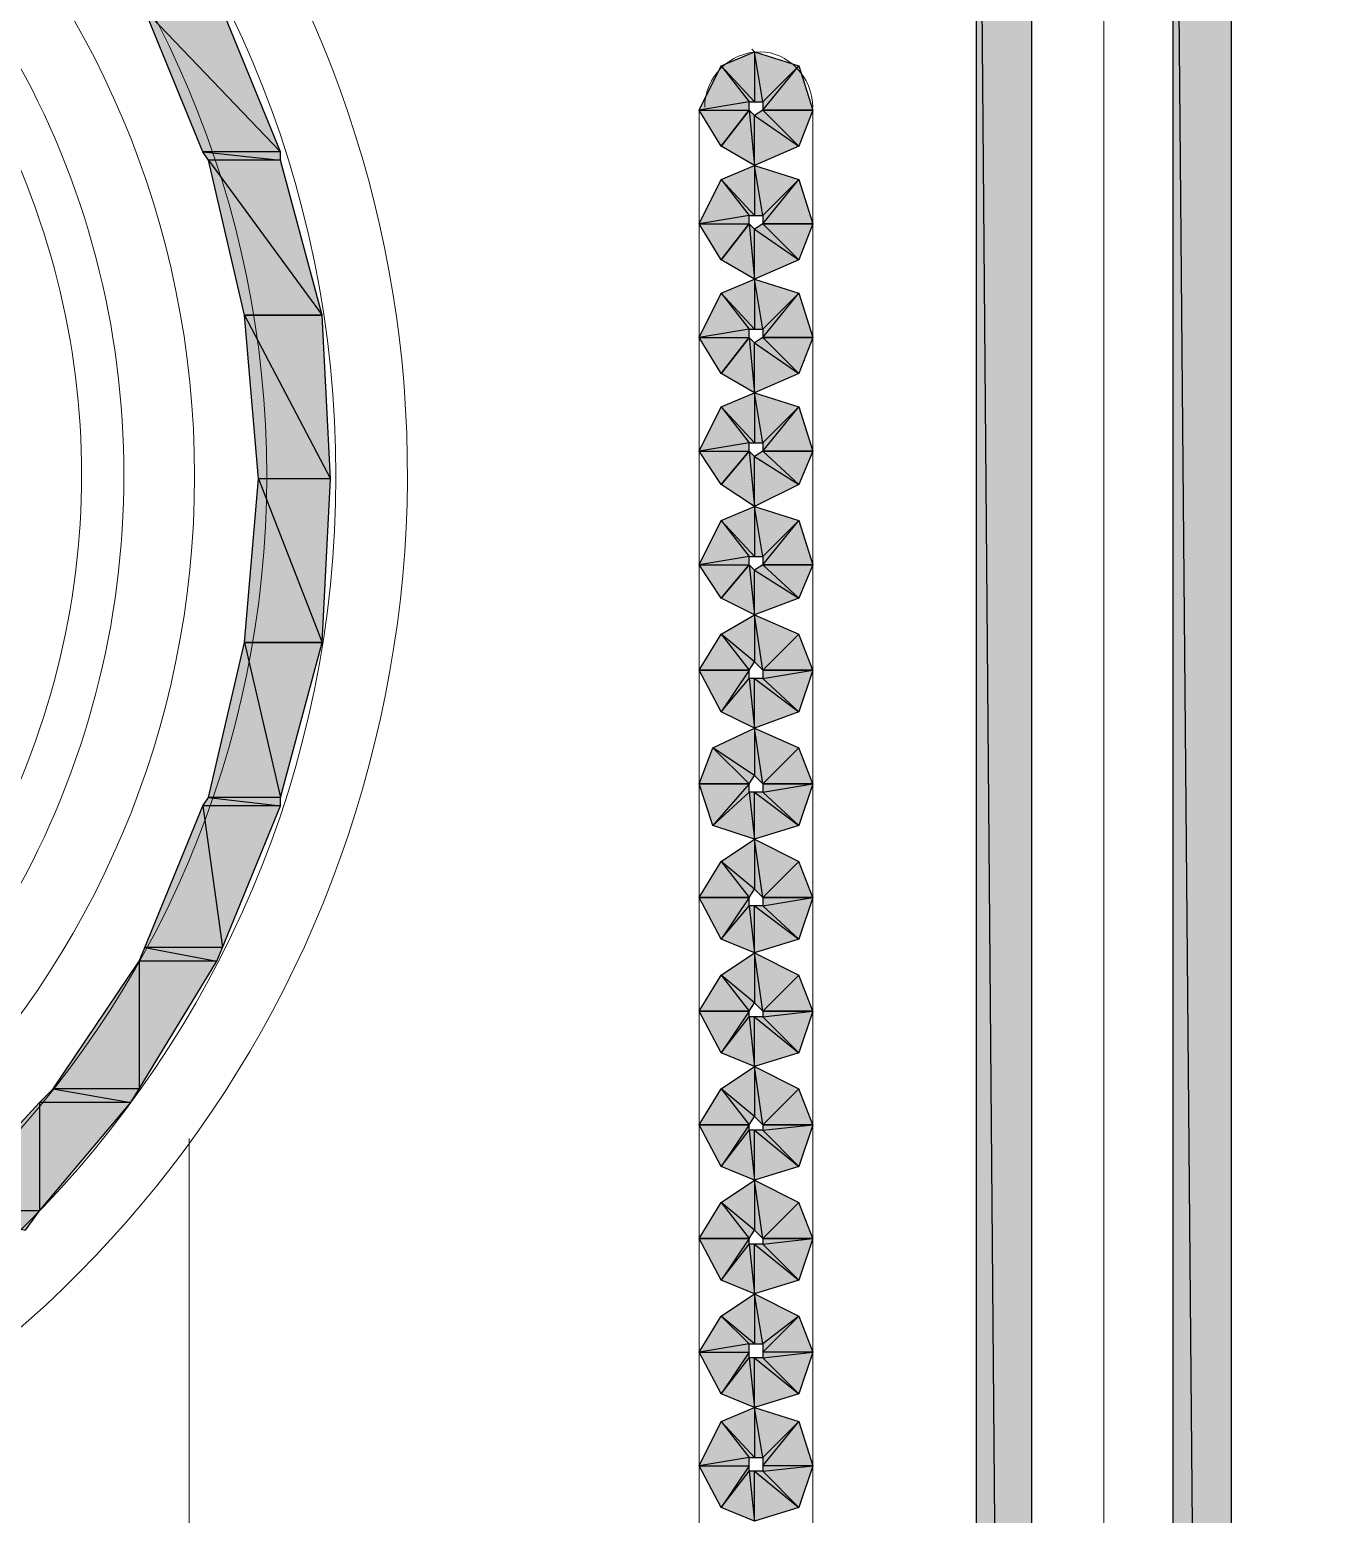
# Model space of a CAD drawing. Header units: millimetres. Extents: x 40 to 176, y -32 to 59.
# Drawn here: x 103.96 to 104.618, y 3.646 to 4.394 of the extents above; entities that cross this region are included whole.
import ezdxf

# ---------------------------------------------------------------- set-up
doc = ezdxf.new("R2010")
doc.units = ezdxf.units.MM
doc.layers.add('15 - Quadro de medição', color=6, linetype='Continuous')

msp = doc.modelspace()

# ---------------------------------------------------------------- hatches: boundary and pattern name
at = {"layer": '15 - Quadro de medição', "true_color": 0x000007}
h = msp.add_hatch(color=7, dxfattribs=at)
h.paths.add_polyline_path([(104.46493, 4.72901), (104.43699, 4.72901), (104.46493, 1.38517)])
h.paths.add_polyline_path([(104.43699, 4.72901), (104.46493, 1.38517), (104.43699, 1.38517)])
h = msp.add_hatch(color=7, dxfattribs=at)
h.paths.add_polyline_path([(104.56549, 4.72901), (104.53616, 4.72901), (104.56549, 1.38517)])
h.paths.add_polyline_path([(104.53616, 4.72901), (104.56549, 1.38517), (104.53616, 1.38517)])
h = msp.add_hatch(color=7, dxfattribs=at)
h.paths.add_polyline_path([(104.05707, 4.40357), (104.01796, 4.40357), (104.0864, 4.33233)])
h.paths.add_polyline_path([(104.01796, 4.40357), (104.0864, 4.33233), (104.04729, 4.33233)])
h = msp.add_hatch(color=7, dxfattribs=at)
h.paths.add_polyline_path([(104.35458, 4.35328), (104.32944, 4.35328), (104.3476, 4.37563)])
h.paths.add_polyline_path([(104.32944, 4.35328), (104.3476, 4.37563), (104.32944, 4.35747)])
h.paths.add_polyline_path([(104.3476, 4.37563), (104.32944, 4.35747), (104.32525, 4.38262)])
h.paths.add_polyline_path([(104.32944, 4.35747), (104.32525, 4.38262), (104.32525, 4.35747)])
h.paths.add_polyline_path([(104.32525, 4.38262), (104.32525, 4.35747), (104.30849, 4.37563)])
h.paths.add_polyline_path([(104.32525, 4.35747), (104.30849, 4.37563), (104.32246, 4.35747)])
h.paths.add_polyline_path([(104.30849, 4.37563), (104.32246, 4.35747), (104.29731, 4.35328)])
h.paths.add_polyline_path([(104.32246, 4.35747), (104.29731, 4.35328), (104.32246, 4.35328)])
h.paths.add_polyline_path([(104.29731, 4.35328), (104.32246, 4.35328), (104.30849, 4.33513)])
h = msp.add_hatch(color=7, dxfattribs=at)
h.paths.add_polyline_path([(104.30849, 4.33513), (104.32246, 4.35328), (104.32525, 4.32535)])
h.paths.add_polyline_path([(104.32246, 4.35328), (104.32525, 4.32535), (104.32525, 4.35049)])
h.paths.add_polyline_path([(104.32525, 4.32535), (104.32525, 4.35049), (104.3476, 4.33513)])
h.paths.add_polyline_path([(104.32525, 4.35049), (104.3476, 4.33513), (104.32944, 4.35328)])
h.paths.add_polyline_path([(104.3476, 4.33513), (104.32944, 4.35328), (104.35458, 4.35328)])
h = msp.add_hatch(color=7, dxfattribs=at)
h.paths.add_polyline_path([(104.0864, 4.33233), (104.04729, 4.33233), (104.0864, 4.32814)])
h.paths.add_polyline_path([(104.04729, 4.33233), (104.0864, 4.32814), (104.05009, 4.32814)])
h = msp.add_hatch(color=7, dxfattribs=at)
h.paths.add_polyline_path([(104.0864, 4.32814), (104.05009, 4.32814), (104.10736, 4.24992)])
h.paths.add_polyline_path([(104.05009, 4.32814), (104.10736, 4.24992), (104.06825, 4.24992)])
h = msp.add_hatch(color=7, dxfattribs=at)
h.paths.add_polyline_path([(104.35458, 4.29602), (104.32944, 4.29602), (104.3476, 4.31837)])
h.paths.add_polyline_path([(104.32944, 4.29602), (104.3476, 4.31837), (104.32944, 4.30021)])
h.paths.add_polyline_path([(104.3476, 4.31837), (104.32944, 4.30021), (104.32525, 4.32535)])
h.paths.add_polyline_path([(104.32944, 4.30021), (104.32525, 4.32535), (104.32525, 4.30021)])
h.paths.add_polyline_path([(104.32525, 4.32535), (104.32525, 4.30021), (104.30849, 4.31837)])
h.paths.add_polyline_path([(104.32525, 4.30021), (104.30849, 4.31837), (104.32246, 4.30021)])
h.paths.add_polyline_path([(104.30849, 4.31837), (104.32246, 4.30021), (104.29731, 4.29602)])
h.paths.add_polyline_path([(104.32246, 4.30021), (104.29731, 4.29602), (104.32246, 4.29602)])
h.paths.add_polyline_path([(104.29731, 4.29602), (104.32246, 4.29602), (104.30849, 4.27786)])
h = msp.add_hatch(color=7, dxfattribs=at)
h.paths.add_polyline_path([(104.30849, 4.27786), (104.32246, 4.29602), (104.32525, 4.26808)])
h.paths.add_polyline_path([(104.32246, 4.29602), (104.32525, 4.26808), (104.32525, 4.29322)])
h.paths.add_polyline_path([(104.32525, 4.26808), (104.32525, 4.29322), (104.3476, 4.27786)])
h.paths.add_polyline_path([(104.32525, 4.29322), (104.3476, 4.27786), (104.32944, 4.29602)])
h.paths.add_polyline_path([(104.3476, 4.27786), (104.32944, 4.29602), (104.35458, 4.29602)])
h = msp.add_hatch(color=7, dxfattribs=at)
h.paths.add_polyline_path([(104.35458, 4.23875), (104.32944, 4.23875), (104.3476, 4.2611)])
h.paths.add_polyline_path([(104.32944, 4.23875), (104.3476, 4.2611), (104.32944, 4.24294)])
h.paths.add_polyline_path([(104.3476, 4.2611), (104.32944, 4.24294), (104.32525, 4.26808)])
h.paths.add_polyline_path([(104.32944, 4.24294), (104.32525, 4.26808), (104.32525, 4.24294)])
h.paths.add_polyline_path([(104.32525, 4.26808), (104.32525, 4.24294), (104.30849, 4.2611)])
h.paths.add_polyline_path([(104.32525, 4.24294), (104.30849, 4.2611), (104.32246, 4.24294)])
h.paths.add_polyline_path([(104.30849, 4.2611), (104.32246, 4.24294), (104.29731, 4.23875)])
h.paths.add_polyline_path([(104.32246, 4.24294), (104.29731, 4.23875), (104.32246, 4.23875)])
h.paths.add_polyline_path([(104.29731, 4.23875), (104.32246, 4.23875), (104.30849, 4.22059)])
h = msp.add_hatch(color=7, dxfattribs=at)
h.paths.add_polyline_path([(104.10736, 4.24992), (104.06825, 4.24992), (104.11155, 4.16752)])
h.paths.add_polyline_path([(104.06825, 4.24992), (104.11155, 4.16752), (104.07523, 4.16752)])
h = msp.add_hatch(color=7, dxfattribs=at)
h.paths.add_polyline_path([(104.30849, 4.22059), (104.32246, 4.23875), (104.32525, 4.21082)])
h.paths.add_polyline_path([(104.32246, 4.23875), (104.32525, 4.21082), (104.32525, 4.23596)])
h.paths.add_polyline_path([(104.32525, 4.21082), (104.32525, 4.23596), (104.3476, 4.22059)])
h.paths.add_polyline_path([(104.32525, 4.23596), (104.3476, 4.22059), (104.32944, 4.23875)])
h.paths.add_polyline_path([(104.3476, 4.22059), (104.32944, 4.23875), (104.35458, 4.23875)])
h = msp.add_hatch(color=7, dxfattribs=at)
h.paths.add_polyline_path([(104.35458, 4.18148), (104.32944, 4.18148), (104.3476, 4.20383)])
h.paths.add_polyline_path([(104.32944, 4.18148), (104.3476, 4.20383), (104.32944, 4.18567)])
h.paths.add_polyline_path([(104.3476, 4.20383), (104.32944, 4.18567), (104.32525, 4.21082)])
h.paths.add_polyline_path([(104.32944, 4.18567), (104.32525, 4.21082), (104.32525, 4.18567)])
h.paths.add_polyline_path([(104.32525, 4.21082), (104.32525, 4.18567), (104.30849, 4.20383)])
h.paths.add_polyline_path([(104.32525, 4.18567), (104.30849, 4.20383), (104.32246, 4.18567)])
h.paths.add_polyline_path([(104.30849, 4.20383), (104.32246, 4.18567), (104.29731, 4.18148)])
h.paths.add_polyline_path([(104.32246, 4.18567), (104.29731, 4.18148), (104.32246, 4.18148)])
h.paths.add_polyline_path([(104.29731, 4.18148), (104.32246, 4.18148), (104.30849, 4.16472)])
h = msp.add_hatch(color=7, dxfattribs=at)
h.paths.add_polyline_path([(104.30849, 4.16472), (104.32246, 4.18148), (104.32525, 4.15355)])
h.paths.add_polyline_path([(104.32246, 4.18148), (104.32525, 4.15355), (104.32525, 4.17869)])
h.paths.add_polyline_path([(104.32525, 4.15355), (104.32525, 4.17869), (104.3476, 4.16472)])
h.paths.add_polyline_path([(104.32525, 4.17869), (104.3476, 4.16472), (104.32944, 4.18148)])
h.paths.add_polyline_path([(104.3476, 4.16472), (104.32944, 4.18148), (104.35458, 4.18148)])
h = msp.add_hatch(color=7, dxfattribs=at)
h.paths.add_polyline_path([(104.11155, 4.16752), (104.07523, 4.16752), (104.10736, 4.08511)])
h.paths.add_polyline_path([(104.07523, 4.16752), (104.10736, 4.08511), (104.06825, 4.08511)])
h = msp.add_hatch(color=7, dxfattribs=at)
h.paths.add_polyline_path([(104.35458, 4.12422), (104.32944, 4.12422), (104.3476, 4.14656)])
h.paths.add_polyline_path([(104.32944, 4.12422), (104.3476, 4.14656), (104.32944, 4.12841)])
h.paths.add_polyline_path([(104.3476, 4.14656), (104.32944, 4.12841), (104.32525, 4.15355)])
h.paths.add_polyline_path([(104.32944, 4.12841), (104.32525, 4.15355), (104.32525, 4.12841)])
h.paths.add_polyline_path([(104.32525, 4.15355), (104.32525, 4.12841), (104.30849, 4.14656)])
h.paths.add_polyline_path([(104.32525, 4.12841), (104.30849, 4.14656), (104.32246, 4.12841)])
h.paths.add_polyline_path([(104.30849, 4.14656), (104.32246, 4.12841), (104.29731, 4.12422)])
h.paths.add_polyline_path([(104.32246, 4.12841), (104.29731, 4.12422), (104.32246, 4.12422)])
h.paths.add_polyline_path([(104.29731, 4.12422), (104.32246, 4.12422), (104.30849, 4.10746)])
h = msp.add_hatch(color=7, dxfattribs=at)
h.paths.add_polyline_path([(104.30849, 4.10746), (104.32246, 4.12422), (104.32525, 4.09907)])
h.paths.add_polyline_path([(104.32246, 4.12422), (104.32525, 4.09907), (104.32525, 4.12142)])
h.paths.add_polyline_path([(104.32525, 4.09907), (104.32525, 4.12142), (104.3476, 4.10746)])
h.paths.add_polyline_path([(104.32525, 4.12142), (104.3476, 4.10746), (104.32944, 4.12422)])
h.paths.add_polyline_path([(104.3476, 4.10746), (104.32944, 4.12422), (104.35458, 4.12422)])
h = msp.add_hatch(color=7, dxfattribs=at)
h.paths.add_polyline_path([(104.35458, 4.07114), (104.3476, 4.0893), (104.32944, 4.07114)])
h.paths.add_polyline_path([(104.3476, 4.0893), (104.32944, 4.07114), (104.32525, 4.09907)])
h.paths.add_polyline_path([(104.32944, 4.07114), (104.32525, 4.09907), (104.32525, 4.07533)])
h.paths.add_polyline_path([(104.32525, 4.09907), (104.32525, 4.07533), (104.30849, 4.0893)])
h.paths.add_polyline_path([(104.32525, 4.07533), (104.30849, 4.0893), (104.32246, 4.07114)])
h.paths.add_polyline_path([(104.30849, 4.0893), (104.32246, 4.07114), (104.29731, 4.07114)])
h = msp.add_hatch(color=7, dxfattribs=at)
h.paths.add_polyline_path([(104.10736, 4.08511), (104.06825, 4.08511), (104.0864, 4.00689)])
h.paths.add_polyline_path([(104.06825, 4.08511), (104.0864, 4.00689), (104.05009, 4.00689)])
h = msp.add_hatch(color=7, dxfattribs=at)
h.paths.add_polyline_path([(104.29731, 4.07114), (104.32246, 4.07114), (104.30849, 4.05019)])
h.paths.add_polyline_path([(104.32246, 4.07114), (104.30849, 4.05019), (104.32246, 4.06695)])
h.paths.add_polyline_path([(104.30849, 4.05019), (104.32246, 4.06695), (104.32525, 4.04181)])
h.paths.add_polyline_path([(104.32246, 4.06695), (104.32525, 4.04181), (104.32525, 4.06695)])
h.paths.add_polyline_path([(104.32525, 4.04181), (104.32525, 4.06695), (104.3476, 4.05019)])
h.paths.add_polyline_path([(104.32525, 4.06695), (104.3476, 4.05019), (104.32944, 4.06695)])
h.paths.add_polyline_path([(104.3476, 4.05019), (104.32944, 4.06695), (104.35458, 4.07114)])
h.paths.add_polyline_path([(104.32944, 4.06695), (104.35458, 4.07114), (104.32944, 4.07114)])
h = msp.add_hatch(color=7, dxfattribs=at)
h.paths.add_polyline_path([(104.35458, 4.01387), (104.3476, 4.03203), (104.32944, 4.01387)])
h.paths.add_polyline_path([(104.3476, 4.03203), (104.32944, 4.01387), (104.32525, 4.04181)])
h.paths.add_polyline_path([(104.32944, 4.01387), (104.32525, 4.04181), (104.32525, 4.01806)])
h.paths.add_polyline_path([(104.32525, 4.04181), (104.32525, 4.01806), (104.3043, 4.03203)])
h.paths.add_polyline_path([(104.32525, 4.01806), (104.3043, 4.03203), (104.32246, 4.01387)])
h.paths.add_polyline_path([(104.3043, 4.03203), (104.32246, 4.01387), (104.29731, 4.01387)])
h = msp.add_hatch(color=7, dxfattribs=at)
h.paths.add_polyline_path([(104.29731, 4.01387), (104.32246, 4.01387), (104.3043, 3.99292)])
h.paths.add_polyline_path([(104.32246, 4.01387), (104.3043, 3.99292), (104.32246, 4.00968)])
h.paths.add_polyline_path([(104.3043, 3.99292), (104.32246, 4.00968), (104.32525, 3.98594)])
h.paths.add_polyline_path([(104.32246, 4.00968), (104.32525, 3.98594), (104.32525, 4.00968)])
h.paths.add_polyline_path([(104.32525, 3.98594), (104.32525, 4.00968), (104.3476, 3.99292)])
h.paths.add_polyline_path([(104.32525, 4.00968), (104.3476, 3.99292), (104.32944, 4.00968)])
h.paths.add_polyline_path([(104.3476, 3.99292), (104.32944, 4.00968), (104.35458, 4.01387)])
h.paths.add_polyline_path([(104.32944, 4.00968), (104.35458, 4.01387), (104.32944, 4.01387)])
h = msp.add_hatch(color=7, dxfattribs=at)
h.paths.add_polyline_path([(104.0864, 4.0027), (104.04729, 4.0027), (104.05707, 3.93146)])
h.paths.add_polyline_path([(104.04729, 4.0027), (104.05707, 3.93146), (104.01796, 3.93146)])
h = msp.add_hatch(color=7, dxfattribs=at)
h.paths.add_polyline_path([(104.0864, 4.00689), (104.05009, 4.00689), (104.0864, 4.0027)])
h.paths.add_polyline_path([(104.05009, 4.00689), (104.0864, 4.0027), (104.04729, 4.0027)])
h = msp.add_hatch(color=7, dxfattribs=at)
h.paths.add_polyline_path([(104.35458, 3.95661), (104.3476, 3.97476), (104.32944, 3.95661)])
h.paths.add_polyline_path([(104.3476, 3.97476), (104.32944, 3.95661), (104.32525, 3.98594)])
h.paths.add_polyline_path([(104.32944, 3.95661), (104.32525, 3.98594), (104.32525, 3.9608)])
h.paths.add_polyline_path([(104.32525, 3.98594), (104.32525, 3.9608), (104.30849, 3.97476)])
h.paths.add_polyline_path([(104.32525, 3.9608), (104.30849, 3.97476), (104.32246, 3.95661)])
h.paths.add_polyline_path([(104.30849, 3.97476), (104.32246, 3.95661), (104.29731, 3.95661)])
h = msp.add_hatch(color=7, dxfattribs=at)
h.paths.add_polyline_path([(104.29731, 3.95661), (104.32246, 3.95661), (104.30849, 3.93565)])
h.paths.add_polyline_path([(104.32246, 3.95661), (104.30849, 3.93565), (104.32246, 3.95241)])
h.paths.add_polyline_path([(104.30849, 3.93565), (104.32246, 3.95241), (104.32525, 3.92867)])
h.paths.add_polyline_path([(104.32246, 3.95241), (104.32525, 3.92867), (104.32525, 3.95241)])
h.paths.add_polyline_path([(104.32525, 3.92867), (104.32525, 3.95241), (104.3476, 3.93565)])
h.paths.add_polyline_path([(104.32525, 3.95241), (104.3476, 3.93565), (104.32944, 3.95241)])
h.paths.add_polyline_path([(104.3476, 3.93565), (104.32944, 3.95241), (104.35458, 3.95661)])
h.paths.add_polyline_path([(104.32944, 3.95241), (104.35458, 3.95661), (104.32944, 3.95661)])
h = msp.add_hatch(color=7, dxfattribs=at)
h.paths.add_polyline_path([(104.05707, 3.93146), (104.01796, 3.93146), (104.05428, 3.92448)])
h.paths.add_polyline_path([(104.01796, 3.93146), (104.05428, 3.92448), (104.01517, 3.92448)])
h = msp.add_hatch(color=7, dxfattribs=at)
h.paths.add_polyline_path([(104.35458, 3.89934), (104.3476, 3.9175), (104.32944, 3.89934)])
h.paths.add_polyline_path([(104.3476, 3.9175), (104.32944, 3.89934), (104.32525, 3.92867)])
h.paths.add_polyline_path([(104.32944, 3.89934), (104.32525, 3.92867), (104.32525, 3.90353)])
h.paths.add_polyline_path([(104.32525, 3.92867), (104.32525, 3.90353), (104.30849, 3.9175)])
h.paths.add_polyline_path([(104.32525, 3.90353), (104.30849, 3.9175), (104.32246, 3.89934)])
h.paths.add_polyline_path([(104.30849, 3.9175), (104.32246, 3.89934), (104.29731, 3.89934)])
h = msp.add_hatch(color=7, dxfattribs=at)
h.paths.add_polyline_path([(104.05428, 3.92448), (104.01517, 3.92448), (104.01517, 3.86023)])
h.paths.add_polyline_path([(104.01517, 3.92448), (104.01517, 3.86023), (103.97187, 3.86023)])
h = msp.add_hatch(color=7, dxfattribs=at)
h.paths.add_polyline_path([(104.29731, 3.89934), (104.32246, 3.89934), (104.30849, 3.87839)])
h.paths.add_polyline_path([(104.32246, 3.89934), (104.30849, 3.87839), (104.32246, 3.89654)])
h.paths.add_polyline_path([(104.30849, 3.87839), (104.32246, 3.89654), (104.32525, 3.8714)])
h.paths.add_polyline_path([(104.32246, 3.89654), (104.32525, 3.8714), (104.32525, 3.89654)])
h.paths.add_polyline_path([(104.32525, 3.8714), (104.32525, 3.89654), (104.3476, 3.87839)])
h.paths.add_polyline_path([(104.32525, 3.89654), (104.3476, 3.87839), (104.32944, 3.89654)])
h.paths.add_polyline_path([(104.3476, 3.87839), (104.32944, 3.89654), (104.35458, 3.89934)])
h.paths.add_polyline_path([(104.32944, 3.89654), (104.35458, 3.89934), (104.32944, 3.89934)])
h = msp.add_hatch(color=7, dxfattribs=at)
h.paths.add_polyline_path([(104.35458, 3.84207), (104.3476, 3.86023), (104.32944, 3.84207)])
h.paths.add_polyline_path([(104.3476, 3.86023), (104.32944, 3.84207), (104.32525, 3.8714)])
h.paths.add_polyline_path([(104.32944, 3.84207), (104.32525, 3.8714), (104.32525, 3.84626)])
h.paths.add_polyline_path([(104.32525, 3.8714), (104.32525, 3.84626), (104.30849, 3.86023)])
h.paths.add_polyline_path([(104.32525, 3.84626), (104.30849, 3.86023), (104.32246, 3.84207)])
h.paths.add_polyline_path([(104.30849, 3.86023), (104.32246, 3.84207), (104.29731, 3.84207)])
h = msp.add_hatch(color=7, dxfattribs=at)
h.paths.add_polyline_path([(104.01517, 3.86023), (103.97187, 3.86023), (104.01098, 3.85325)])
h.paths.add_polyline_path([(103.97187, 3.86023), (104.01098, 3.85325), (103.96489, 3.85325)])
h = msp.add_hatch(color=7, dxfattribs=at)
h.paths.add_polyline_path([(104.01098, 3.85325), (103.96489, 3.85325), (103.96489, 3.79877)])
h.paths.add_polyline_path([(103.96489, 3.85325), (103.96489, 3.79877), (103.9146, 3.79877)])
h = msp.add_hatch(color=7, dxfattribs=at)
h.paths.add_polyline_path([(104.29731, 3.84207), (104.32246, 3.84207), (104.30849, 3.82112)])
h.paths.add_polyline_path([(104.32246, 3.84207), (104.30849, 3.82112), (104.32246, 3.83928)])
h.paths.add_polyline_path([(104.30849, 3.82112), (104.32246, 3.83928), (104.32525, 3.81414)])
h.paths.add_polyline_path([(104.32246, 3.83928), (104.32525, 3.81414), (104.32525, 3.83928)])
h.paths.add_polyline_path([(104.32525, 3.81414), (104.32525, 3.83928), (104.3476, 3.82112)])
h.paths.add_polyline_path([(104.32525, 3.83928), (104.3476, 3.82112), (104.32944, 3.83928)])
h.paths.add_polyline_path([(104.3476, 3.82112), (104.32944, 3.83928), (104.35458, 3.84207)])
h.paths.add_polyline_path([(104.32944, 3.83928), (104.35458, 3.84207), (104.32944, 3.84207)])
h = msp.add_hatch(color=7, dxfattribs=at)
h.paths.add_polyline_path([(104.35458, 3.7848), (104.3476, 3.80296), (104.32944, 3.7848)])
h.paths.add_polyline_path([(104.3476, 3.80296), (104.32944, 3.7848), (104.32525, 3.81414)])
h.paths.add_polyline_path([(104.32944, 3.7848), (104.32525, 3.81414), (104.32525, 3.78899)])
h.paths.add_polyline_path([(104.32525, 3.81414), (104.32525, 3.78899), (104.30849, 3.80296)])
h.paths.add_polyline_path([(104.32525, 3.78899), (104.30849, 3.80296), (104.32246, 3.7848)])
h.paths.add_polyline_path([(104.30849, 3.80296), (104.32246, 3.7848), (104.29731, 3.7848)])
h = msp.add_hatch(color=7, dxfattribs=at)
h.paths.add_polyline_path([(103.96489, 3.79877), (103.9146, 3.79877), (103.9579, 3.78899)])
h.paths.add_polyline_path([(103.9146, 3.79877), (103.9579, 3.78899), (103.90064, 3.78899)])
h = msp.add_hatch(color=7, dxfattribs=at)
h.paths.add_polyline_path([(104.29731, 3.7848), (104.32246, 3.7848), (104.30849, 3.76385)])
h.paths.add_polyline_path([(104.32246, 3.7848), (104.30849, 3.76385), (104.32246, 3.78201)])
h.paths.add_polyline_path([(104.30849, 3.76385), (104.32246, 3.78201), (104.32525, 3.75687)])
h.paths.add_polyline_path([(104.32246, 3.78201), (104.32525, 3.75687), (104.32525, 3.78201)])
h.paths.add_polyline_path([(104.32525, 3.75687), (104.32525, 3.78201), (104.3476, 3.76385)])
h.paths.add_polyline_path([(104.32525, 3.78201), (104.3476, 3.76385), (104.32944, 3.78201)])
h.paths.add_polyline_path([(104.3476, 3.76385), (104.32944, 3.78201), (104.35458, 3.7848)])
h.paths.add_polyline_path([(104.32944, 3.78201), (104.35458, 3.7848), (104.32944, 3.7848)])
h = msp.add_hatch(color=7, dxfattribs=at)
h.paths.add_polyline_path([(104.3476, 3.70659), (104.32944, 3.72474), (104.35458, 3.72754)])
h.paths.add_polyline_path([(104.32944, 3.72474), (104.35458, 3.72754), (104.32944, 3.72754)])
h.paths.add_polyline_path([(104.35458, 3.72754), (104.32944, 3.72754), (104.3476, 3.74569)])
h.paths.add_polyline_path([(104.32944, 3.72754), (104.3476, 3.74569), (104.32944, 3.73173)])
h.paths.add_polyline_path([(104.3476, 3.74569), (104.32944, 3.73173), (104.32525, 3.75687)])
h.paths.add_polyline_path([(104.32944, 3.73173), (104.32525, 3.75687), (104.32525, 3.73173)])
h.paths.add_polyline_path([(104.32525, 3.75687), (104.32525, 3.73173), (104.30849, 3.74569)])
h.paths.add_polyline_path([(104.32525, 3.73173), (104.30849, 3.74569), (104.32246, 3.73173)])
h.paths.add_polyline_path([(104.30849, 3.74569), (104.32246, 3.73173), (104.29731, 3.72754)])
h.paths.add_polyline_path([(104.32246, 3.73173), (104.29731, 3.72754), (104.32246, 3.72754)])
h.paths.add_polyline_path([(104.29731, 3.72754), (104.32246, 3.72754), (104.30849, 3.70659)])
h.paths.add_polyline_path([(104.32246, 3.72754), (104.30849, 3.70659), (104.32246, 3.72474)])
h.paths.add_polyline_path([(104.30849, 3.70659), (104.32246, 3.72474), (104.32525, 3.6996)])
h.paths.add_polyline_path([(104.32246, 3.72474), (104.32525, 3.6996), (104.32525, 3.72474)])
h.paths.add_polyline_path([(104.32525, 3.6996), (104.32525, 3.72474), (104.3476, 3.70659)])
h.paths.add_polyline_path([(104.32525, 3.72474), (104.3476, 3.70659), (104.32944, 3.72474)])
h = msp.add_hatch(color=7, dxfattribs=at)
h.paths.add_polyline_path([(104.3476, 3.64932), (104.32944, 3.66748), (104.35458, 3.67027)])
h.paths.add_polyline_path([(104.32944, 3.66748), (104.35458, 3.67027), (104.32944, 3.67027)])
h.paths.add_polyline_path([(104.35458, 3.67027), (104.32944, 3.67027), (104.3476, 3.69262)])
h.paths.add_polyline_path([(104.32944, 3.67027), (104.3476, 3.69262), (104.32944, 3.67446)])
h.paths.add_polyline_path([(104.3476, 3.69262), (104.32944, 3.67446), (104.32525, 3.6996)])
h.paths.add_polyline_path([(104.32944, 3.67446), (104.32525, 3.6996), (104.32525, 3.67446)])
h.paths.add_polyline_path([(104.32525, 3.6996), (104.32525, 3.67446), (104.30849, 3.69262)])
h.paths.add_polyline_path([(104.32525, 3.67446), (104.30849, 3.69262), (104.32246, 3.67446)])
h.paths.add_polyline_path([(104.30849, 3.69262), (104.32246, 3.67446), (104.29731, 3.67027)])
h.paths.add_polyline_path([(104.32246, 3.67446), (104.29731, 3.67027), (104.32246, 3.67027)])
h.paths.add_polyline_path([(104.29731, 3.67027), (104.32246, 3.67027), (104.30849, 3.64932)])
h.paths.add_polyline_path([(104.32246, 3.67027), (104.30849, 3.64932), (104.32246, 3.66748)])
h.paths.add_polyline_path([(104.30849, 3.64932), (104.32246, 3.66748), (104.32525, 3.64233)])
h.paths.add_polyline_path([(104.32246, 3.66748), (104.32525, 3.64233), (104.32525, 3.66748)])
h.paths.add_polyline_path([(104.32525, 3.64233), (104.32525, 3.66748), (104.3476, 3.64932)])
h.paths.add_polyline_path([(104.32525, 3.66748), (104.3476, 3.64932), (104.32944, 3.66748)])

# ---------------------------------------------------------------- linework, layer by layer
at = {"layer": '15 - Quadro de medição', "color": 7, "linetype": 'Continuous', "lineweight": 20, "true_color": 0x000007}
for points in [[(102.64914, 5.09357), (104.50124, 5.09357), (104.50124, 1.38517), (102.64914, 1.38517)], [(104.50124, 5.09357), (106.35334, 5.09357), (106.35334, 1.38517), (104.50124, 1.38517)]]:
    msp.add_lwpolyline(points, close=True, dxfattribs=at)
for points in [[(102.72037, 4.9511), (104.43699, 4.9511), (104.43699, 1.38517), (102.71339, 1.38517), (102.71199, 1.38657), (102.64914, 1.38517)], [(104.56549, 1.38517), (104.56549, 4.94411), (104.56549, 4.94411)], [(104.50124, 4.8645), (104.50124, 1.38517), (102.64914, 1.38517), (102.64914, 4.8645)], [(106.35334, 4.8645), (106.35334, 1.38517), (104.50124, 1.38517), (104.50124, 4.8645)], [(104.43699, 1.38517), (104.46493, 1.38517), (104.46493, 4.72901)], [(104.53616, 4.72901), (104.53616, 1.38517), (104.56549, 1.38517), (104.52219, 1.38517)], [(104.32525, 4.38262), (104.32385, 4.38401), (104.32385, 4.38401)], [(104.29731, 4.35328), (104.29731, 3.44539), (104.29731, 3.44539)], [(104.35458, 3.44539), (104.35458, 4.35328), (104.35458, 4.35328)], [(104.04031, 3.49148), (104.04031, 3.83509), (104.04031, 3.83509)]]:
    msp.add_lwpolyline(points, dxfattribs=at)
at = {"layer": '15 - Quadro de medição', "color": 7, "linetype": 'Continuous', "lineweight": -2, "true_color": 0x000007}
for points in [[(104.46493, 4.72901), (104.43699, 4.72901), (104.46493, 1.38517)], [(104.43699, 4.72901), (104.46493, 1.38517), (104.43699, 1.38517)], [(104.56549, 4.72901), (104.53616, 4.72901), (104.56549, 1.38517)], [(104.53616, 4.72901), (104.56549, 1.38517), (104.53616, 1.38517)], [(104.05707, 4.40357), (104.01796, 4.40357), (104.0864, 4.33233)], [(104.01796, 4.40357), (104.0864, 4.33233), (104.04729, 4.33233)], [(104.30849, 4.37563), (104.32246, 4.35747), (104.29731, 4.35328)], [(104.32525, 4.38262), (104.32525, 4.35747), (104.30849, 4.37563)], [(104.32525, 4.35747), (104.30849, 4.37563), (104.32246, 4.35747)], [(104.3476, 4.37563), (104.32944, 4.35747), (104.32525, 4.38262)], [(104.32944, 4.35747), (104.32525, 4.38262), (104.32525, 4.35747)], [(104.35458, 4.35328), (104.32944, 4.35328), (104.3476, 4.37563)], [(104.32944, 4.35328), (104.3476, 4.37563), (104.32944, 4.35747)], [(104.32246, 4.35747), (104.29731, 4.35328), (104.32246, 4.35328)], [(104.29731, 4.35328), (104.32246, 4.35328), (104.30849, 4.33513)], [(104.30849, 4.33513), (104.32246, 4.35328), (104.32525, 4.32535)], [(104.32246, 4.35328), (104.32525, 4.32535), (104.32525, 4.35049)], [(104.32525, 4.35049), (104.3476, 4.33513), (104.32944, 4.35328)], [(104.3476, 4.33513), (104.32944, 4.35328), (104.35458, 4.35328)], [(104.32525, 4.32535), (104.32525, 4.35049), (104.3476, 4.33513)], [(104.0864, 4.33233), (104.04729, 4.33233), (104.0864, 4.32814)], [(104.04729, 4.33233), (104.0864, 4.32814), (104.05009, 4.32814)], [(104.0864, 4.32814), (104.05009, 4.32814), (104.10736, 4.24992)], [(104.05009, 4.32814), (104.10736, 4.24992), (104.06825, 4.24992)], [(104.32525, 4.32535), (104.32525, 4.30021), (104.30849, 4.31837)], [(104.3476, 4.31837), (104.32944, 4.30021), (104.32525, 4.32535)], [(104.32944, 4.30021), (104.32525, 4.32535), (104.32525, 4.30021)], [(104.30849, 4.31837), (104.32246, 4.30021), (104.29731, 4.29602)], [(104.32525, 4.30021), (104.30849, 4.31837), (104.32246, 4.30021)], [(104.35458, 4.29602), (104.32944, 4.29602), (104.3476, 4.31837)], [(104.32944, 4.29602), (104.3476, 4.31837), (104.32944, 4.30021)], [(104.32246, 4.30021), (104.29731, 4.29602), (104.32246, 4.29602)], [(104.29731, 4.29602), (104.32246, 4.29602), (104.30849, 4.27786)], [(104.30849, 4.27786), (104.32246, 4.29602), (104.32525, 4.26808)], [(104.32246, 4.29602), (104.32525, 4.26808), (104.32525, 4.29322)], [(104.32525, 4.29322), (104.3476, 4.27786), (104.32944, 4.29602)], [(104.3476, 4.27786), (104.32944, 4.29602), (104.35458, 4.29602)], [(104.32525, 4.26808), (104.32525, 4.29322), (104.3476, 4.27786)], [(104.32525, 4.26808), (104.32525, 4.24294), (104.30849, 4.2611)], [(104.3476, 4.2611), (104.32944, 4.24294), (104.32525, 4.26808)], [(104.32944, 4.24294), (104.32525, 4.26808), (104.32525, 4.24294)], [(104.30849, 4.2611), (104.32246, 4.24294), (104.29731, 4.23875)], [(104.32525, 4.24294), (104.30849, 4.2611), (104.32246, 4.24294)], [(104.35458, 4.23875), (104.32944, 4.23875), (104.3476, 4.2611)], [(104.32944, 4.23875), (104.3476, 4.2611), (104.32944, 4.24294)], [(104.06825, 4.24992), (104.10736, 4.24992), (104.10736, 4.24992)], [(104.10736, 4.24992), (104.10736, 4.24992), (104.06825, 4.24992)], [(104.10736, 4.24992), (104.06825, 4.24992), (104.11155, 4.16752)], [(104.06825, 4.24992), (104.11155, 4.16752), (104.07523, 4.16752)], [(104.32246, 4.24294), (104.29731, 4.23875), (104.32246, 4.23875)], [(104.29731, 4.23875), (104.32246, 4.23875), (104.30849, 4.22059)], [(104.30849, 4.22059), (104.32246, 4.23875), (104.32525, 4.21082)], [(104.32246, 4.23875), (104.32525, 4.21082), (104.32525, 4.23596)], [(104.32525, 4.23596), (104.3476, 4.22059), (104.32944, 4.23875)], [(104.32525, 4.21082), (104.32525, 4.23596), (104.3476, 4.22059)], [(104.3476, 4.22059), (104.32944, 4.23875), (104.35458, 4.23875)], [(104.30849, 4.20383), (104.32246, 4.18567), (104.29731, 4.18148)], [(104.32525, 4.21082), (104.32525, 4.18567), (104.30849, 4.20383)], [(104.32525, 4.18567), (104.30849, 4.20383), (104.32246, 4.18567)], [(104.3476, 4.20383), (104.32944, 4.18567), (104.32525, 4.21082)], [(104.32944, 4.18567), (104.32525, 4.21082), (104.32525, 4.18567)], [(104.35458, 4.18148), (104.32944, 4.18148), (104.3476, 4.20383)], [(104.32944, 4.18148), (104.3476, 4.20383), (104.32944, 4.18567)], [(104.32246, 4.18567), (104.29731, 4.18148), (104.32246, 4.18148)], [(104.29731, 4.18148), (104.32246, 4.18148), (104.30849, 4.16472)], [(104.30849, 4.16472), (104.32246, 4.18148), (104.32525, 4.15355)], [(104.32246, 4.18148), (104.32525, 4.15355), (104.32525, 4.17869)], [(104.32525, 4.17869), (104.3476, 4.16472), (104.32944, 4.18148)], [(104.3476, 4.16472), (104.32944, 4.18148), (104.35458, 4.18148)], [(104.32525, 4.15355), (104.32525, 4.17869), (104.3476, 4.16472)], [(104.07523, 4.16752), (104.10736, 4.08511), (104.06825, 4.08511)], [(104.11155, 4.16752), (104.07523, 4.16752), (104.10736, 4.08511)], [(104.32525, 4.15355), (104.32525, 4.12841), (104.30849, 4.14656)], [(104.3476, 4.14656), (104.32944, 4.12841), (104.32525, 4.15355)], [(104.32944, 4.12841), (104.32525, 4.15355), (104.32525, 4.12841)], [(104.30849, 4.14656), (104.32246, 4.12841), (104.29731, 4.12422)], [(104.32525, 4.12841), (104.30849, 4.14656), (104.32246, 4.12841)], [(104.35458, 4.12422), (104.32944, 4.12422), (104.3476, 4.14656)], [(104.32944, 4.12422), (104.3476, 4.14656), (104.32944, 4.12841)], [(104.32246, 4.12841), (104.29731, 4.12422), (104.32246, 4.12422)], [(104.29731, 4.12422), (104.32246, 4.12422), (104.30849, 4.10746)], [(104.30849, 4.10746), (104.32246, 4.12422), (104.32525, 4.09907)], [(104.32246, 4.12422), (104.32525, 4.09907), (104.32525, 4.12142)], [(104.32525, 4.12142), (104.3476, 4.10746), (104.32944, 4.12422)], [(104.32525, 4.09907), (104.32525, 4.12142), (104.3476, 4.10746)], [(104.3476, 4.10746), (104.32944, 4.12422), (104.35458, 4.12422)], [(104.32525, 4.09907), (104.32525, 4.07533), (104.30849, 4.0893)], [(104.3476, 4.0893), (104.32944, 4.07114), (104.32525, 4.09907)], [(104.32944, 4.07114), (104.32525, 4.09907), (104.32525, 4.07533)], [(104.06825, 4.08511), (104.0864, 4.00689), (104.05009, 4.00689)], [(104.06825, 4.08511), (104.10736, 4.08511), (104.10736, 4.08511)], [(104.10736, 4.08511), (104.10736, 4.08511), (104.06825, 4.08511)], [(104.10736, 4.08511), (104.06825, 4.08511), (104.0864, 4.00689)], [(104.30849, 4.0893), (104.32246, 4.07114), (104.29731, 4.07114)], [(104.32525, 4.07533), (104.30849, 4.0893), (104.32246, 4.07114)], [(104.35458, 4.07114), (104.3476, 4.0893), (104.32944, 4.07114)], [(104.29731, 4.07114), (104.32246, 4.07114), (104.30849, 4.05019)], [(104.32246, 4.07114), (104.30849, 4.05019), (104.32246, 4.06695)], [(104.3476, 4.05019), (104.32944, 4.06695), (104.35458, 4.07114)], [(104.32944, 4.06695), (104.35458, 4.07114), (104.32944, 4.07114)], [(104.30849, 4.05019), (104.32246, 4.06695), (104.32525, 4.04181)], [(104.32246, 4.06695), (104.32525, 4.04181), (104.32525, 4.06695)], [(104.32525, 4.04181), (104.32525, 4.06695), (104.3476, 4.05019)], [(104.32525, 4.06695), (104.3476, 4.05019), (104.32944, 4.06695)], [(104.32525, 4.04181), (104.32525, 4.01806), (104.3043, 4.03203)], [(104.3476, 4.03203), (104.32944, 4.01387), (104.32525, 4.04181)], [(104.32944, 4.01387), (104.32525, 4.04181), (104.32525, 4.01806)], [(104.3043, 4.03203), (104.32246, 4.01387), (104.29731, 4.01387)], [(104.32525, 4.01806), (104.3043, 4.03203), (104.32246, 4.01387)], [(104.35458, 4.01387), (104.3476, 4.03203), (104.32944, 4.01387)], [(104.29731, 4.01387), (104.32246, 4.01387), (104.3043, 3.99292)], [(104.32246, 4.01387), (104.3043, 3.99292), (104.32246, 4.00968)], [(104.3043, 3.99292), (104.32246, 4.00968), (104.32525, 3.98594)], [(104.32246, 4.00968), (104.32525, 3.98594), (104.32525, 4.00968)], [(104.32525, 3.98594), (104.32525, 4.00968), (104.3476, 3.99292)], [(104.32525, 4.00968), (104.3476, 3.99292), (104.32944, 4.00968)], [(104.3476, 3.99292), (104.32944, 4.00968), (104.35458, 4.01387)], [(104.32944, 4.00968), (104.35458, 4.01387), (104.32944, 4.01387)], [(104.04729, 4.0027), (104.05707, 3.93146), (104.01796, 3.93146)], [(104.05009, 4.00689), (104.0864, 4.0027), (104.04729, 4.0027)], [(104.0864, 4.0027), (104.04729, 4.0027), (104.05707, 3.93146)], [(104.0864, 4.00689), (104.05009, 4.00689), (104.0864, 4.0027)], [(104.32525, 3.98594), (104.32525, 3.9608), (104.30849, 3.97476)], [(104.3476, 3.97476), (104.32944, 3.95661), (104.32525, 3.98594)], [(104.32944, 3.95661), (104.32525, 3.98594), (104.32525, 3.9608)], [(104.30849, 3.97476), (104.32246, 3.95661), (104.29731, 3.95661)], [(104.32525, 3.9608), (104.30849, 3.97476), (104.32246, 3.95661)], [(104.35458, 3.95661), (104.3476, 3.97476), (104.32944, 3.95661)], [(104.29731, 3.95661), (104.32246, 3.95661), (104.30849, 3.93565)], [(104.32246, 3.95661), (104.30849, 3.93565), (104.32246, 3.95241)], [(104.30849, 3.93565), (104.32246, 3.95241), (104.32525, 3.92867)], [(104.32246, 3.95241), (104.32525, 3.92867), (104.32525, 3.95241)], [(104.32525, 3.92867), (104.32525, 3.95241), (104.3476, 3.93565)], [(104.32525, 3.95241), (104.3476, 3.93565), (104.32944, 3.95241)], [(104.3476, 3.93565), (104.32944, 3.95241), (104.35458, 3.95661)], [(104.32944, 3.95241), (104.35458, 3.95661), (104.32944, 3.95661)], [(104.01796, 3.93146), (104.05428, 3.92448), (104.01517, 3.92448)], [(104.05707, 3.93146), (104.01796, 3.93146), (104.05428, 3.92448)], [(104.32525, 3.92867), (104.32525, 3.90353), (104.30849, 3.9175)], [(104.3476, 3.9175), (104.32944, 3.89934), (104.32525, 3.92867)], [(104.32944, 3.89934), (104.32525, 3.92867), (104.32525, 3.90353)], [(104.01517, 3.92448), (104.01517, 3.86023), (103.97187, 3.86023)], [(104.05428, 3.92448), (104.01517, 3.92448), (104.01517, 3.86023)], [(104.30849, 3.9175), (104.32246, 3.89934), (104.29731, 3.89934)], [(104.32525, 3.90353), (104.30849, 3.9175), (104.32246, 3.89934)], [(104.35458, 3.89934), (104.3476, 3.9175), (104.32944, 3.89934)], [(104.29731, 3.89934), (104.32246, 3.89934), (104.30849, 3.87839)], [(104.32246, 3.89934), (104.30849, 3.87839), (104.32246, 3.89654)], [(104.3476, 3.87839), (104.32944, 3.89654), (104.35458, 3.89934)], [(104.32944, 3.89654), (104.35458, 3.89934), (104.32944, 3.89934)], [(104.30849, 3.87839), (104.32246, 3.89654), (104.32525, 3.8714)], [(104.32246, 3.89654), (104.32525, 3.8714), (104.32525, 3.89654)], [(104.32525, 3.8714), (104.32525, 3.89654), (104.3476, 3.87839)], [(104.32525, 3.89654), (104.3476, 3.87839), (104.32944, 3.89654)], [(104.32525, 3.8714), (104.32525, 3.84626), (104.30849, 3.86023)], [(104.3476, 3.86023), (104.32944, 3.84207), (104.32525, 3.8714)], [(104.32944, 3.84207), (104.32525, 3.8714), (104.32525, 3.84626)], [(103.97187, 3.86023), (104.01098, 3.85325), (103.96489, 3.85325)], [(104.01517, 3.86023), (103.97187, 3.86023), (104.01098, 3.85325)], [(104.30849, 3.86023), (104.32246, 3.84207), (104.29731, 3.84207)], [(104.32525, 3.84626), (104.30849, 3.86023), (104.32246, 3.84207)], [(104.35458, 3.84207), (104.3476, 3.86023), (104.32944, 3.84207)], [(103.96489, 3.85325), (103.96489, 3.79877), (103.9146, 3.79877)], [(104.01098, 3.85325), (103.96489, 3.85325), (103.96489, 3.79877)], [(104.29731, 3.84207), (104.32246, 3.84207), (104.30849, 3.82112)], [(104.32246, 3.84207), (104.30849, 3.82112), (104.32246, 3.83928)], [(104.30849, 3.82112), (104.32246, 3.83928), (104.32525, 3.81414)], [(104.32246, 3.83928), (104.32525, 3.81414), (104.32525, 3.83928)], [(104.32525, 3.81414), (104.32525, 3.83928), (104.3476, 3.82112)], [(104.32525, 3.83928), (104.3476, 3.82112), (104.32944, 3.83928)], [(104.3476, 3.82112), (104.32944, 3.83928), (104.35458, 3.84207)], [(104.32944, 3.83928), (104.35458, 3.84207), (104.32944, 3.84207)], [(104.32525, 3.81414), (104.32525, 3.78899), (104.30849, 3.80296)], [(104.3476, 3.80296), (104.32944, 3.7848), (104.32525, 3.81414)], [(104.32944, 3.7848), (104.32525, 3.81414), (104.32525, 3.78899)], [(104.30849, 3.80296), (104.32246, 3.7848), (104.29731, 3.7848)], [(104.32525, 3.78899), (104.30849, 3.80296), (104.32246, 3.7848)], [(104.35458, 3.7848), (104.3476, 3.80296), (104.32944, 3.7848)], [(103.96489, 3.79877), (103.9146, 3.79877), (103.9579, 3.78899)], [(104.29731, 3.7848), (104.32246, 3.7848), (104.30849, 3.76385)], [(104.32246, 3.7848), (104.30849, 3.76385), (104.32246, 3.78201)], [(104.3476, 3.76385), (104.32944, 3.78201), (104.35458, 3.7848)], [(104.32944, 3.78201), (104.35458, 3.7848), (104.32944, 3.7848)], [(104.30849, 3.76385), (104.32246, 3.78201), (104.32525, 3.75687)], [(104.32246, 3.78201), (104.32525, 3.75687), (104.32525, 3.78201)], [(104.32525, 3.75687), (104.32525, 3.78201), (104.3476, 3.76385)], [(104.32525, 3.78201), (104.3476, 3.76385), (104.32944, 3.78201)], [(104.32525, 3.75687), (104.32525, 3.73173), (104.30849, 3.74569)], [(104.3476, 3.74569), (104.32944, 3.73173), (104.32525, 3.75687)], [(104.32944, 3.73173), (104.32525, 3.75687), (104.32525, 3.73173)], [(104.30849, 3.74569), (104.32246, 3.73173), (104.29731, 3.72754)], [(104.32525, 3.73173), (104.30849, 3.74569), (104.32246, 3.73173)], [(104.35458, 3.72754), (104.32944, 3.72754), (104.3476, 3.74569)], [(104.32944, 3.72754), (104.3476, 3.74569), (104.32944, 3.73173)], [(104.32246, 3.73173), (104.29731, 3.72754), (104.32246, 3.72754)], [(104.29731, 3.72754), (104.32246, 3.72754), (104.30849, 3.70659)], [(104.32246, 3.72754), (104.30849, 3.70659), (104.32246, 3.72474)], [(104.3476, 3.70659), (104.32944, 3.72474), (104.35458, 3.72754)], [(104.32944, 3.72474), (104.35458, 3.72754), (104.32944, 3.72754)], [(104.30849, 3.70659), (104.32246, 3.72474), (104.32525, 3.6996)], [(104.32246, 3.72474), (104.32525, 3.6996), (104.32525, 3.72474)], [(104.32525, 3.6996), (104.32525, 3.72474), (104.3476, 3.70659)], [(104.32525, 3.72474), (104.3476, 3.70659), (104.32944, 3.72474)], [(104.32525, 3.6996), (104.32525, 3.67446), (104.30849, 3.69262)], [(104.3476, 3.69262), (104.32944, 3.67446), (104.32525, 3.6996)], [(104.32944, 3.67446), (104.32525, 3.6996), (104.32525, 3.67446)], [(104.30849, 3.69262), (104.32246, 3.67446), (104.29731, 3.67027)], [(104.32525, 3.67446), (104.30849, 3.69262), (104.32246, 3.67446)], [(104.35458, 3.67027), (104.32944, 3.67027), (104.3476, 3.69262)], [(104.32944, 3.67027), (104.3476, 3.69262), (104.32944, 3.67446)], [(104.32246, 3.67446), (104.29731, 3.67027), (104.32246, 3.67027)], [(104.29731, 3.67027), (104.32246, 3.67027), (104.30849, 3.64932)], [(104.32246, 3.67027), (104.30849, 3.64932), (104.32246, 3.66748)], [(104.30849, 3.64932), (104.32246, 3.66748), (104.32525, 3.64233)], [(104.32246, 3.66748), (104.32525, 3.64233), (104.32525, 3.66748)], [(104.32525, 3.64233), (104.32525, 3.66748), (104.3476, 3.64932)], [(104.32525, 3.66748), (104.3476, 3.64932), (104.32944, 3.66748)], [(104.3476, 3.64932), (104.32944, 3.66748), (104.35458, 3.67027)], [(104.32944, 3.66748), (104.35458, 3.67027), (104.32944, 3.67027)]]:
    msp.add_lwpolyline(points, close=True, dxfattribs=at)
at = {"layer": '15 - Quadro de medição', "color": 7, "linetype": 'Continuous', "lineweight": 20, "true_color": 0x000007}
for points in [[(104.11434, 4.16891), (104.11434, 4.46503), (103.87549, 4.70387), (103.58078, 4.70387), (103.58078, 4.70387), (103.28466, 4.70387), (103.04582, 4.46503), (103.04582, 4.16891), (103.04582, 4.16891), (103.04582, 3.8742), (103.28466, 3.63535), (103.58078, 3.63535), (103.58078, 3.63535), (103.87549, 3.63535), (104.11434, 3.8742), (104.11434, 4.16891)], [(103.31958, 4.67594), (103.08493, 4.55581), (102.96341, 4.29043), (103.02626, 4.03482), (103.02626, 4.03482), (103.08772, 3.77922), (103.31679, 3.59904), (103.58078, 3.59904), (103.58078, 3.59904), (103.84337, 3.59904), (104.07244, 3.77922), (104.13389, 4.03482), (104.13389, 4.03482), (104.19675, 4.29043), (104.07523, 4.55581), (103.84197, 4.67594)], [(104.07942, 4.16891), (104.07942, 4.44547), (103.85594, 4.66756), (103.58078, 4.66756), (103.58078, 4.66756), (103.30422, 4.66756), (103.08074, 4.44547), (103.08074, 4.16891), (103.08074, 4.16891), (103.08074, 3.89375), (103.30422, 3.67027), (103.58078, 3.67027), (103.58078, 3.67027), (103.85594, 3.67027), (104.07942, 3.89375), (104.07942, 4.16891)], [(104.0431, 4.16891), (104.0431, 4.42452), (103.83638, 4.63264), (103.58078, 4.63264), (103.58078, 4.63264), (103.32377, 4.63264), (103.11705, 4.42452), (103.11705, 4.16891), (103.11705, 4.16891), (103.11705, 3.91331), (103.32377, 3.70659), (103.58078, 3.70659), (103.58078, 3.70659), (103.83638, 3.70659), (104.0431, 3.91331), (104.0431, 4.16891)]]:
    msp.add_open_spline(points, degree=3, knots=[0, 0, 0, 0, 0.0625, 0.0625, 0.0625, 0.062501, 0.125, 0.125, 0.125, 0.125001, 0.1875, 0.1875, 0.1875, 0.187501, 1, 1, 1, 1], dxfattribs=at)
for points in [[(103.95092, 3.95521), (104.02634, 4.0879), (104.02634, 4.25132), (103.95092, 4.38262)], [(104.32804, 4.38262), (104.31268, 4.38262), (104.30011, 4.37005), (104.30011, 4.35468)], [(104.35458, 4.35468), (104.35458, 4.37005), (104.34201, 4.38262), (104.32804, 4.38262)], [(103.93695, 3.97756), (104.0026, 4.09768), (104.0026, 4.24154), (103.93695, 4.36167)]]:
    msp.add_open_spline(points, degree=3, dxfattribs=at)

doc.saveas('drawing.dxf')
